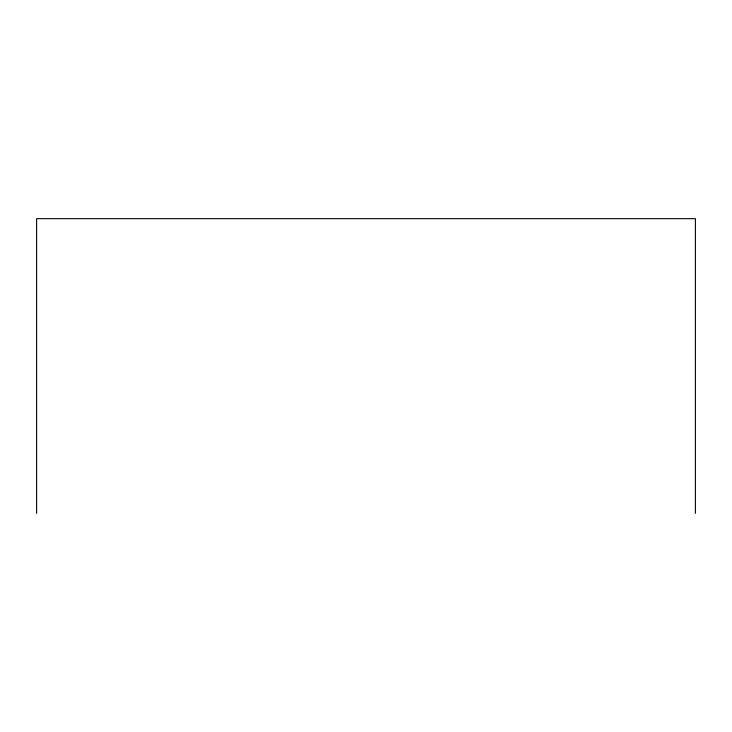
<?xml version="1.0" encoding="UTF-8"?>
<svg xmlns="http://www.w3.org/2000/svg" width="732" height="732" viewBox="0 0 732 732"><rect width="100%" height="100%" fill="white"/><g stroke="black" fill="none" stroke-linecap="round" stroke-linejoin="round"><path stroke-width="1.1" d="M695.4 513.342L695.4 218.658L36.6 218.658L36.6 513.342"/></g></svg>
